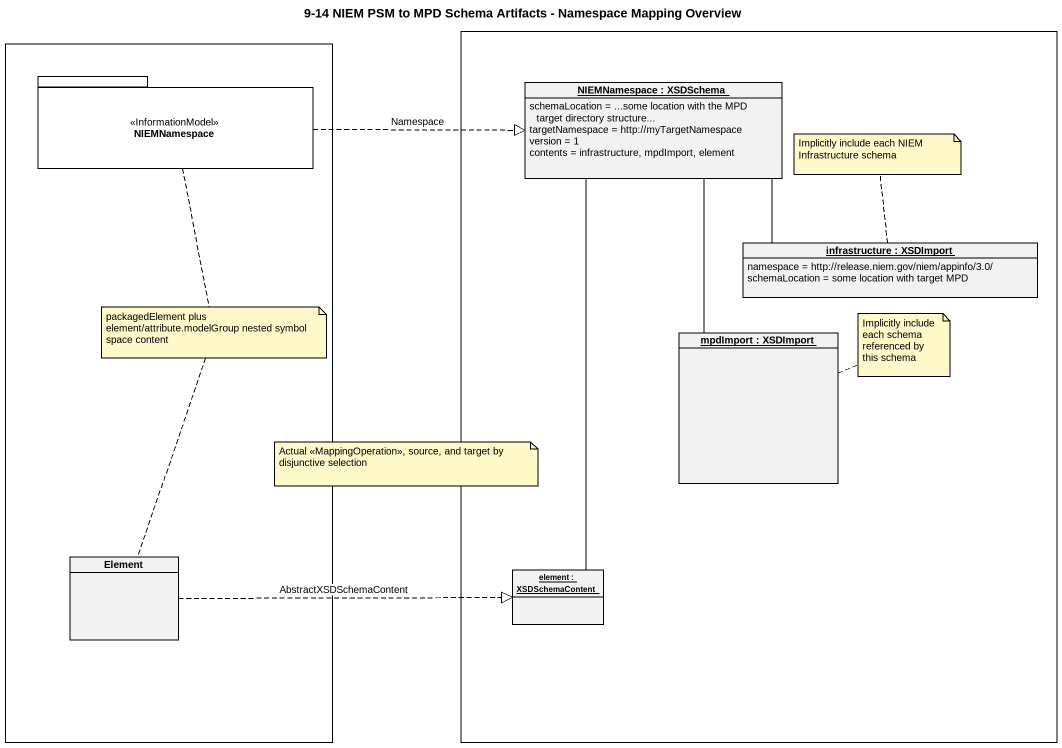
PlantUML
@startuml
title 9-14 NIEM PSM to MPD Schema Artifacts - Namespace Mapping Overview
hide circle
hide empty members
rectangle " " as rectangle1 {
  package NIEMNamespace <<InformationModel>> {
  }
  class Element
}
rectangle " " as rectangle2 {
  object "NIEMNamespace : XSDSchema" as NIEMNamespace_2 {
    schemaLocation = ...some location with the MPD target directory structure...
    targetNamespace = http://myTargetNamespace
    version = 1
    contents = infrastructure, mpdImport, element
  }
  object "infrastructure : XSDImport" as infrastructure {
    namespace = http://release.niem.gov/niem/appinfo/3.0/
    schemaLocation = some location with target MPD
  }
  object "mpdImport : XSDImport" as mpdImport
  object "element : XSDSchemaContent" as element
}
NIEMNamespace .right.|> NIEMNamespace_2 : Namespace
infrastructure -left- NIEMNamespace_2
mpdImport -up- NIEMNamespace_2
Element .right.|> element : AbstractXSDSchemaContent
element -up- NIEMNamespace_2
note top of infrastructure : Implicitly include each NIEM Infrastructure schema
note as N2
  packagedElement plus element/attribute.modelGroup nested symbol space content
end note
N2 .. NIEMNamespace
N2 .. Element
note right of mpdImport : Implicitly include each schema referenced by this schema
note as N4
  Actual <<MappingOperation>>, source, and target by disjunctive selection
end note
@enduml
